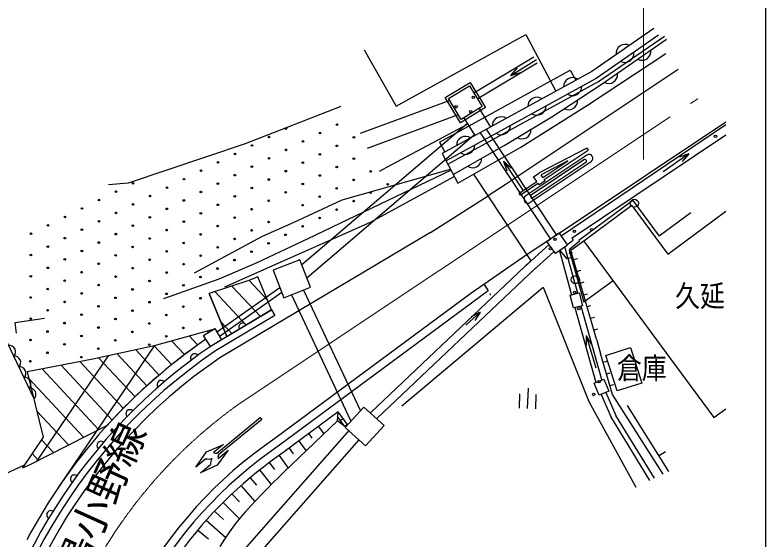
# Model space of a CAD drawing. Units: millimetres, scale not verified. Extents: x 40000 to 680000, y 20000 to 380000.
# Drawn here: x 532856 to 579000, y 312971 to 345190 of the extents above; entities that cross this region are included whole.
import ezdxf
from ezdxf.enums import TextEntityAlignment as Align

# ---------------------------------------------------------------- set-up
doc = ezdxf.new("R2010")
doc.units = ezdxf.units.MM
doc.header["$LTSCALE"] = 1000
doc.linetypes.add('CHAIN', pattern=[18.5, 12, -1.5, 3.5, -1.5])
for name, color, linetype, lineweight in [('M-BGD', 7, 'Continuous', 25), ('M-BMK', 2, 'CHAIN', 13), ('M-STR-HTXT', 7, 'Continuous', 13), ('M-TTL-BAND', 7, 'Continuous', 25)]:
    doc.layers.add(name, color=color, linetype=linetype, lineweight=lineweight)
doc.layers.add('M-BMK-HTXT', color=7, linetype='Continuous')
doc.styles.add('ＭＳ ゴシック', font='')
doc.styles.get('ＭＳ ゴシック').set_extended_font_data('MS Gothic')

# ---------------------------------------------------------------- blocks, each defined once
blk = doc.blocks.new('BUHIN244')
at = {"color": 7, "linetype": 'Continuous', "lineweight": 25}
blk.add_circle((0, 0), 49.8, dxfattribs=at)

msp = doc.modelspace()

# ---------------------------------------------------------------- linework, layer by layer
at = {"layer": 'M-BGD'}
for p, q in [((572112, 344360), (568296, 341729)), ((556281, 339587), (564254, 343992)), ((564254, 343992), (566078, 340512)), ((572396, 343949), (568558, 341303)), ((568708, 341109), (572772, 343883)), ((568880, 340927), (572889, 343705)), ((554316, 343054), (556281, 339587)), ((564738, 342596), (561054, 340397)), ((563314, 341489), (564906, 342469)), ((568042, 339648), (572843, 342819)), ((561262, 340055), (564943, 342253)), ((563314, 341489), (563740, 341940)), ((558949, 337388), (566966, 341812)), ((568296, 341729), (559112, 336692)), ((573605, 341850), (563027, 334799)), ((563314, 341489), (563909, 341666)), ((566966, 341812), (567306, 341186)), ((559290, 340119), (560829, 341055)), ((568558, 341303), (559343, 336248)), ((559454, 336034), (568708, 341109)), ((560829, 341055), (561764, 339517)), ((559496, 340069), (560779, 340849)), ((560779, 340849), (561558, 339567)), ((565850, 338938), (568880, 340927)), ((560226, 338581), (559290, 340119)), ((559570, 339948), (554060, 337928)), ((560276, 338787), (559496, 340069)), ((563932, 337078), (568042, 339648)), ((552882, 339576), (547008, 337279)), ((561764, 339517), (560226, 338581)), ((561558, 339567), (560276, 338787)), ((561375, 339456), (562070, 338314)), ((554510, 337028), (560100, 339077)), ((560435, 338884), (561103, 337786)), ((562911, 337191), (565850, 338938)), ((560650, 338530), (550482, 329850)), ((560678, 338484), (555677, 335838)), ((566409, 331631), (576537, 338465)), ((576537, 338614), (566729, 332061)), ((550792, 329063), (561071, 337838)), ((561434, 337965), (565769, 331429)), ((566144, 331677), (561830, 338182)), ((567096, 331508), (576537, 337842)), ((558949, 337388), (559269, 336778)), ((547008, 337279), (539802, 334877)), ((559782, 335405), (562911, 337191)), ((560061, 334868), (563932, 337078)), ((567995, 337028), (565098, 335515)), ((565375, 335100), (568079, 336904)), ((567995, 337028), (568079, 336904)), ((559112, 336692), (560061, 334868)), ((567982, 336598), (564239, 334100)), ((574251, 336681), (572678, 335561)), ((574251, 336681), (573669, 336464)), ((574251, 336681), (573855, 336202)), ((562865, 336218), (563334, 335811)), ((562865, 336218), (563067, 335631)), ((562865, 336218), (564064, 334442)), ((568259, 336183), (564516, 333685)), ((567815, 336307), (564572, 334142)), ((567926, 336141), (564683, 333976)), ((566830, 336251), (565182, 335390)), ((565292, 335224), (566830, 336251)), ((559648, 335662), (550842, 331445)), ((552956, 333855), (559612, 335731)), ((555677, 335838), (555228, 335590)), ((564724, 335266), (565098, 335515)), ((554707, 332478), (559850, 335274)), ((564579, 330110), (561045, 335429)), ((564918, 334974), (564724, 335266)), ((565431, 335016), (565057, 334767)), ((565292, 335224), (565181, 335391)), ((565431, 335016), (565375, 335100)), ((539802, 334877), (538605, 334775)), ((563027, 334799), (561938, 334086)), ((563836, 334253), (564918, 334974)), ((565001, 334850), (563920, 334128)), ((565057, 334767), (565001, 334850)), ((558382, 331848), (561938, 334086)), ((561896, 334148), (561898, 334149)), ((563920, 334128), (563836, 334253)), ((550006, 332468), (552956, 333855)), ((570817, 333805), (567491, 331345)), ((570817, 333805), (572431, 331615)), ((570765, 333493), (567815, 331319)), ((570765, 333493), (572960, 330515)), ((574390, 333059), (572431, 331615)), ((575102, 332093), (576537, 333151)), ((545745, 328498), (554707, 332478)), ((548068, 331609), (550006, 332468)), ((558382, 331848), (545447, 324154)), ((566729, 332061), (564330, 330483)), ((565542, 331285), (566277, 331814)), ((566277, 331814), (566811, 331073)), ((572960, 330515), (575102, 332093)), ((543880, 329363), (548068, 331609)), ((550842, 331445), (547717, 329988)), ((566786, 331108), (567148, 331381)), ((567815, 331319), (567007, 330735)), ((567148, 331381), (567096, 331508)), ((567491, 331345), (567518, 331281)), ((567815, 331319), (573142, 324091)), ((564138, 329709), (565673, 331104)), ((566077, 330544), (565542, 331285)), ((566811, 331073), (566077, 330544)), ((567443, 328111), (566650, 330957)), ((567518, 331281), (566911, 330771)), ((564330, 330483), (560872, 328099)), ((564373, 330421), (564372, 330421)), ((564491, 329328), (565979, 330680)), ((566304, 330708), (567053, 328019)), ((566786, 330220), (566359, 330747)), ((566911, 330771), (567810, 327557)), ((566995, 330580), (567392, 329272)), ((568587, 325300), (567007, 330735)), ((547717, 329988), (545389, 328985)), ((550357, 330168), (548715, 329522)), ((551020, 328482), (550357, 330168)), ((564572, 330119), (554710, 320798)), ((567123, 330338), (566786, 330220)), ((567169, 330178), (567409, 330248)), ((548715, 329522), (549377, 327836)), ((564864, 329680), (555082, 320434)), ((567378, 329458), (567619, 329528)), ((547780, 329122), (547278, 328914)), ((548622, 327089), (547780, 329122)), ((548622, 327089), (547780, 329122)), ((545389, 328985), (541987, 327761)), ((547278, 328914), (544784, 328094)), ((547935, 326681), (546187, 328555)), ((548382, 327668), (547234, 328899)), ((561677, 328654), (561934, 328262)), ((567588, 328738), (567828, 328807)), ((569610, 328883), (567810, 327557)), ((544784, 328094), (545877, 325457)), ((545877, 325457), (544784, 328094)), ((547056, 326158), (545141, 328211)), ((545241, 325719), (549127, 328471)), ((545395, 325461), (549241, 328184)), ((560872, 328099), (548819, 319191)), ((561934, 328262), (549108, 318783)), ((549377, 327836), (551020, 328482)), ((550581, 328309), (554080, 320894)), ((556616, 321204), (565317, 328489)), ((562072, 328003), (562045, 328091)), ((565317, 328489), (568111, 321475)), ((566977, 328001), (567531, 328131)), ((567531, 328131), (567717, 327341)), ((567797, 328017), (568037, 328087)), ((549835, 328016), (553496, 320255)), ((567163, 327211), (566977, 328001)), ((567717, 327341), (567163, 327211)), ((567255, 327233), (568554, 322626)), ((568939, 322735), (567645, 327325)), ((568007, 327297), (568247, 327367)), ((548622, 327089), (544964, 324914)), ((548826, 326746), (545179, 324576)), ((545877, 325457), (548622, 327089)), ((548622, 327089), (548826, 326746)), ((561436, 326958), (560561, 326155)), ((561436, 326958), (560886, 326670)), ((561436, 326958), (561103, 326434)), ((532858, 326319), (534661, 326575)), ((532940, 325666), (532858, 326319)), ((546176, 325635), (545505, 326355)), ((568216, 326577), (568456, 326647)), ((545031, 325885), (541398, 324878)), ((544444, 325527), (545128, 325942)), ((544738, 325710), (544669, 325785)), ((545128, 325942), (545543, 325258)), ((568425, 325857), (568665, 325927)), ((532142, 325554), (534009, 321656)), ((544099, 324930), (543583, 325484)), ((544859, 324843), (544444, 325527)), ((567941, 325519), (568268, 324991)), ((567941, 325519), (568537, 323545)), ((567941, 325519), (567961, 324898)), ((541398, 324878), (535493, 316158)), ((541398, 324878), (537647, 324072)), ((542493, 323720), (541410, 324881)), ((543281, 324340), (542496, 325182)), ((545543, 325258), (544859, 324843)), ((568587, 325300), (568828, 324416)), ((540966, 322424), (539132, 324391)), ((541716, 323086), (540271, 324636)), ((569565, 321906), (568828, 324416)), ((569158, 324302), (570682, 324789)), ((570682, 324789), (571381, 322601)), ((537647, 324072), (533609, 323290)), ((538571, 324270), (534203, 317821)), ((540230, 321747), (537993, 324146)), ((568985, 323881), (569225, 323951)), ((569857, 322114), (569158, 324302)), ((573142, 324091), (575795, 320491)), ((537994, 319746), (534524, 323467)), ((538824, 320323), (535682, 323691)), ((539519, 321043), (536840, 323916)), ((533609, 323290), (534590, 319283)), ((533609, 323290), (534590, 319283)), ((569197, 323161), (569436, 323232)), ((537066, 319275), (533711, 322873)), ((568451, 322596), (569038, 322837)), ((568756, 321852), (568451, 322596)), ((569038, 322837), (569343, 322094)), ((571381, 322601), (569857, 322114)), ((564355, 321040), (564398, 322289)), ((569343, 322094), (568756, 321852)), ((569408, 322442), (569648, 322512)), ((563855, 321057), (563885, 321932)), ((564854, 321022), (564885, 321897)), ((568871, 321900), (569461, 320545)), ((569159, 322018), (569770, 320616)), ((572673, 317010), (569565, 321906)), ((568111, 321475), (571009, 316221)), ((570472, 321231), (573006, 317168)), ((536139, 318803), (534198, 320885)), ((552714, 320826), (549397, 318375)), ((552668, 320283), (552714, 320826)), ((553262, 320085), (552714, 320826)), ((553150, 319876), (554294, 321129)), ((554294, 321129), (555535, 319995)), ((575795, 320491), (576537, 321028)), ((545256, 318308), (547929, 320490)), ((548024, 320374), (545351, 318192)), ((547929, 320490), (547976, 320432)), ((547976, 320432), (548024, 320374)), ((549402, 317148), (552668, 320283)), ((553120, 319941), (552668, 320283)), ((553120, 319941), (552672, 320547)), ((552862, 320316), (553010, 320426)), ((571870, 316629), (569461, 320545)), ((572143, 316759), (569770, 320616)), ((533741, 317586), (538529, 320018)), ((551508, 319935), (551839, 319487)), ((553262, 320085), (553120, 319941)), ((554391, 318742), (553150, 319876)), ((555535, 319995), (554391, 318742)), ((540483, 305069), (553402, 319705)), ((550905, 319489), (551099, 319226)), ((534590, 319283), (533307, 317389)), ((534590, 319283), (533307, 317389)), ((535211, 318332), (534478, 319118)), ((541120, 304506), (554010, 319109)), ((550302, 319043), (550748, 318440)), ((544623, 318372), (545665, 318836)), ((545665, 318836), (545045, 318330)), ((545949, 318487), (545287, 317559)), ((545330, 317981), (545949, 318487)), ((549698, 318598), (549953, 318254)), ((572405, 318131), (572830, 318396)), ((534283, 317861), (533903, 318269)), ((543961, 317444), (544623, 318372)), ((544580, 317950), (543961, 317444)), ((549088, 318162), (549638, 317375)), ((531927, 316877), (533441, 317587)), ((533307, 317389), (533741, 317586)), ((544245, 317096), (544865, 317602)), ((545287, 317559), (544245, 317096)), ((548480, 317723), (548794, 317300)), ((533341, 317404), (533327, 317419)), ((547884, 317267), (548596, 316366)), ((549042, 316801), (549402, 317148)), ((547302, 316794), (547694, 316327)), ((548701, 316469), (549042, 316801)), ((546734, 316304), (547591, 315339)), ((548012, 315780), (548347, 316117)), ((548347, 316117), (548701, 316469)), ((546181, 315798), (546647, 315303)), ((547668, 315419), (548012, 315780)), ((545642, 315277), (546653, 314262)), ((547345, 315072), (547668, 315419)), ((545118, 314740), (545670, 314217)), ((547018, 314697), (547345, 315072)), ((546373, 313897), (546712, 314335)), ((546712, 314335), (547018, 314697)), ((544610, 314188), (545809, 313117)), ((546058, 313474), (546373, 313897)), ((544084, 313581), (544739, 313031)), ((545744, 313016), (546058, 313474)), ((545452, 312574), (545744, 313016))]:
    msp.add_line(p, q, dxfattribs=at)
for centre, radius in [((561015, 340141), 75), ((559961, 339559), 75), ((560850, 339253), 75), ((575898, 337749), 75), ((570909, 333639), 250), ((567230, 331919), 75), ((568285, 332020), 75), ((566041, 331425), 75), ((565758, 330846), 75), ((566995, 330580), 75), ((567288, 328942), 250), ((567240, 328172), 75), ((567501, 327174), 75), ((568747, 322680), 75), ((568406, 321901), 75)]:
    msp.add_circle(centre, radius, dxfattribs=at)
for centre, radius, start, end in [((570355, 342825), 567, 62.6603, 186.5153), ((570326, 342845), 567, 242.6603, 6.5153), ((571370, 342978), 567, 242.7875, 6.6425), ((569315, 341554), 567, 242.7875, 6.6425), ((567120, 340780), 567, 56.8178, 180.6729), ((567110, 340812), 567, 236.8178, 0.6729), ((564928, 339577), 567, 56.8178, 180.6729), ((566859, 339942), 567, 240.8661, 4.7212), ((564919, 339610), 567, 236.8178, 0.6729), ((562736, 338375), 567, 56.8178, 180.6729), ((562727, 338408), 567, 236.8178, 0.6729), ((563993, 338151), 567, 238.6565, 2.5115), ((560544, 337173), 567, 56.8178, 180.6729), ((560535, 337206), 567, 236.8178, 0.6729), ((560963, 336386), 567, 237.7987, 1.6537), ((568121, 336391), 250, 303.717, 123.717), ((567871, 336224), 100, 303.717, 123.717), ((564377, 333893), 250, 123.717, 303.717), ((564627, 334059), 100, 123.717, 303.717), ((546852, 326037), 250, 30.7429, 210.7429), ((563993, 296858), 33900, 124.1474, 171.2728), ((532516, 324527), 378, 311.8451, 99.3247), ((563993, 296858), 34420, 124.3146, 152.0617), ((563993, 296858), 34420, 124.3146, 137.7134), ((563993, 296858), 33500, 124.1677, 178.2574), ((543891, 324154), 250, 36.3705, 216.3705), ((563993, 296858), 33000, 124.1935, 178.2574), ((532830, 323873), 378, 311.8451, 99.3247), ((533143, 323219), 378, 311.8451, 99.3247), ((533456, 322564), 378, 311.8451, 99.3247), ((541835, 322513), 250, 40.8167, 220.8166), ((533770, 321910), 378, 311.8451, 99.3247), ((539913, 320718), 250, 45.2628, 225.2628), ((563993, 296858), 27000, 124.1935, 178.2574), ((538136, 318780), 250, 49.7089, 229.7089), ((563993, 296858), 26500, 124.1722, 178.2574), ((563993, 296858), 26000, 124.1502, 161.1275), ((544731, 318939), 1000, 261.3115, 282.7653), ((545864, 317552), 1000, 155.6866, 177.1403), ((545200, 318805), 500, 251.9786, 276.4733), ((545827, 318037), 500, 161.9786, 186.4733), ((536514, 316710), 250, 54.155, 234.1551), ((535058, 314520), 250, 58.6012, 238.6012)]:
    msp.add_arc(centre, radius, start, end, dxfattribs=at)
at = {"layer": 'M-BMK'}
for p, q in [((563126, 332297), (574805, 340054)), ((554795, 326763), (563126, 332297)), ((546478, 321214), (554795, 326763))]:
    msp.add_line(p, q, dxfattribs=at)
for radius, start, end in [(30000, 125.7211, 144.8206), (30001, 144.8206, 150.925)]:
    msp.add_arc((563993, 296858), radius, start, end, dxfattribs=at)
at = {"layer": 'M-STR-HTXT'}
msp.add_line((571468, 362531), (571468, 336327), dxfattribs=at)
at = {"layer": 'M-TTL-BAND'}
msp.add_line((579000, 20000), (579000, 370000), dxfattribs=at)

# ---------------------------------------------------------------- block references
at = {"layer": 'M-BGD', "rotation": 68}
for p in [(549508, 338217), (552638, 338465), (551593, 337948), (548463, 337700), (550548, 337431), (553678, 337678), (547418, 337183), (549502, 336914), (552633, 337161), (546372, 336666), (548457, 336397), (551587, 336644), (553672, 336375), (545327, 336149), (547412, 335879), (550542, 336127), (544282, 335632), (549497, 335610), (552627, 335857), (554712, 335588), (543237, 335115), (546367, 335362), (548452, 335093), (551582, 335340), (553667, 335071), (540107, 334867), (542191, 334598), (545322, 334845), (547407, 334576), (550537, 334823), (552622, 334554), (555752, 334801), (539061, 334350), (541146, 334081), (544276, 334328), (546361, 334059), (549491, 334306), (551576, 334037), (554706, 334284), (538016, 333833), (540101, 333563), (543231, 333811), (548446, 333789), (553661, 333767), (536971, 333316), (542186, 333294), (545316, 333541), (547401, 333272), (550531, 333519), (552616, 333250), (535926, 332799), (539056, 333046), (541141, 332777), (544271, 333024), (546356, 332755), (551571, 332733), (534881, 332282), (538011, 332529), (540096, 332260), (543226, 332507), (545311, 332238), (548441, 332485), (550526, 332216), (533835, 331765), (536965, 332012), (539050, 331743), (542180, 331990), (544265, 331721), (547396, 331968), (535920, 331495), (541135, 331473), (546350, 331451), (549480, 331699), (534875, 330978), (538005, 331225), (540090, 330956), (543220, 331203), (545305, 330934), (548435, 331181), (533830, 330461), (536960, 330708), (539045, 330439), (542175, 330686), (544260, 330417), (547390, 330664), (535915, 330191), (538000, 329922), (541130, 330169), (543215, 329900), (546345, 330147), (534870, 329674), (536954, 329405), (540085, 329652), (545300, 329630), (533824, 329157), (539039, 329135), (542169, 329383), (544254, 329113), (535909, 328887), (537994, 328618), (541124, 328865), (543209, 328596), (534864, 328370), (536949, 328101), (540079, 328348), (542164, 328079), (533819, 327853), (535904, 327584), (539034, 327831), (541119, 327562), (544249, 327809), (537989, 327314), (543204, 327292), (534859, 327067), (536943, 326797), (540074, 327045), (542158, 326775), (533813, 326550), (535898, 326280), (539028, 326528), (541113, 326258), (544243, 326506), (534853, 325763), (537983, 326010), (540068, 325741), (543198, 325988), (536938, 325493), (542153, 325471), (533808, 325246), (535893, 324976), (539023, 325224), (541108, 324954), (534848, 324459), (537978, 324707), (533802, 323942), (536932, 324190)]:
    msp.add_blockref('BUHIN244', p, dxfattribs=at)

# ---------------------------------------------------------------- texts
at = {"layer": 'M-BGD', "style": 'ＭＳ ゴシック', "width": 0.85}
for s, p in [('久延', (573415, 326890)), ('倉庫', (569841, 322463))]:
    msp.add_text(s, height=1320, dxfattribs=at).set_placement(p, align=Align.BOTTOM_LEFT)
at = {"layer": 'M-BMK-HTXT', "style": 'ＭＳ ゴシック'}
msp.add_text('市道黒島小野線', height=1833, rotation=65.7, dxfattribs=at).set_placement((534270, 303453), align=Align.BOTTOM_LEFT)

doc.saveas('drawing.dxf')
